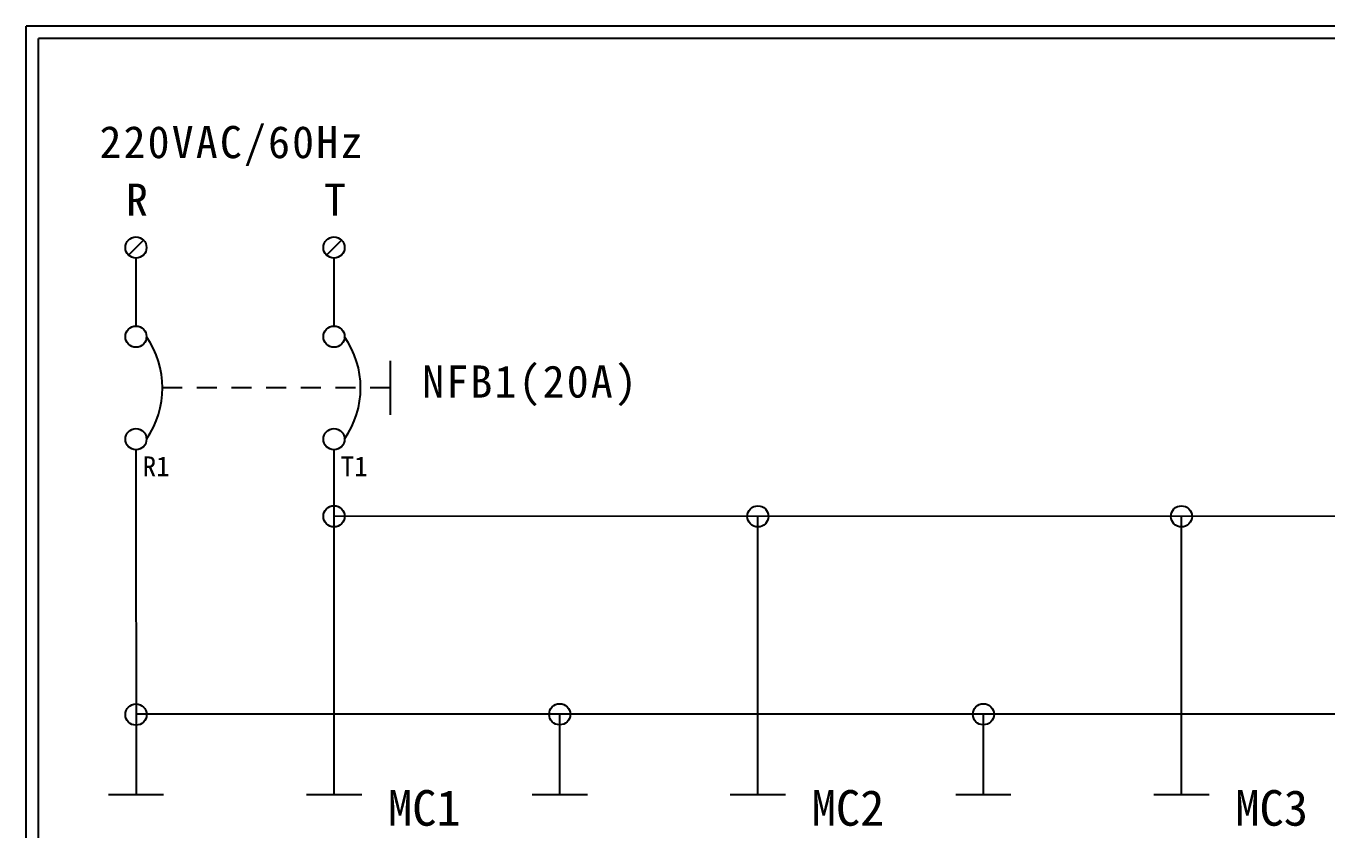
# Model space of a CAD drawing. Extents: x 10 to 297, y 3 to 207.
# Drawn here: x 10 to 141.4, y 125.8 to 207 of the extents above; entities that cross this region are included whole.
import ezdxf

# ---------------------------------------------------------------- set-up
doc = ezdxf.new("R2010")
doc.units = 0
doc.linetypes.add('HIDDEN9', pattern=[3.5, 2, -1.5])
doc.layers.get('0').update_dxf_attribs({"linetype": 'CONTINUOUS'})
doc.layers.add('圖框層', color=7, linetype='CONTINUOUS')
doc.layers.add('標尺寸層', color=3, linetype='CONTINUOUS')
doc.styles.add('STSL', font='kaiu.ttf')
doc.styles.add('標楷體', font='kaiu.ttf')

msp = doc.modelspace()

# ---------------------------------------------------------------- linework, layer by layer
for p, q in [((21.85, 185.35), (20.34, 183.83)), ((41.85, 185.35), (40.34, 183.83)), ((21.09, 164.16), (21.11, 129.35)), ((41.1, 142.47), (41.1, 129.35))]:
    msp.add_line(p, q)
at = {"color": 7, "linetype": 'HIDDEN9'}
msp.add_line((46.76, 170.41), (23.79, 170.41), dxfattribs=at)
for centre in [(21.1, 184.59), (41.1, 184.59), (21.1, 175.59), (41.1, 175.59), (21.1, 165.23), (41.1, 165.23), (41.1, 157.44), (83.91, 157.43), (126.69, 157.43), (21.11, 137.41), (63.9, 137.44), (106.69, 137.44)]:
    msp.add_circle(centre, 1.07)
at = {"color": 7}
for centre in [(14.74, 170.41), (34.74, 170.41)]:
    msp.add_arc(centre, 9.05, 325.1286, 34.8714, dxfattribs=at)
at = {"layer": '圖框層', "color": 7}
for p, q in [((297, 206.97), (10, 206.97)), ((10, 3), (10, 206.97)), ((295.75, 205.72), (11.25, 205.72)), ((11.25, 4.25), (11.25, 205.72))]:
    msp.add_line(p, q, dxfattribs=at)
at = {"layer": '標尺寸層', "color": 7}
for p, q in [((21.1, 183.52), (21.1, 176.66)), ((41.1, 183.52), (41.1, 176.66)), ((46.76, 173.14), (46.76, 167.68)), ((21.1, 164.16), (21.1, 164.1)), ((41.1, 164.16), (41.1, 164.1)), ((41.1, 164.16), (41.1, 142.47)), ((211.38, 157.41), (41.1, 157.44)), ((41.1, 156.37), (41.1, 156.31)), ((83.9, 129.35), (83.91, 157.43)), ((126.69, 129.35), (126.69, 157.43)), ((211.38, 137.44), (21.11, 137.44)), ((21.11, 137.41), (21.11, 137.41)), ((63.9, 129.35), (63.9, 137.44)), ((106.69, 129.35), (106.69, 137.44)), ((21.11, 136.34), (21.11, 136.27)), ((18.34, 129.35), (23.9, 129.35)), ((38.34, 129.35), (43.9, 129.35)), ((61.12, 129.35), (66.69, 129.35)), ((81.12, 129.35), (86.69, 129.35)), ((103.9, 129.35), (109.47, 129.35)), ((123.9, 129.35), (129.47, 129.35))]:
    msp.add_line(p, q, dxfattribs=at)

# ---------------------------------------------------------------- texts
at = {"color": 0, "char_height": 3.25, "style": '標楷體'}
for s, insert, width, attachment_point in [('\\pt6.5;{\\T1.1;220VAC/60Hz}', (17.42, 196.87), 35.213, 1), ('\\pt6.5;{\\T1.1;R}', (20.1, 191.05), 2, 1), ('\\pt6.5;{\\T1.1;T}', (40.1, 191.05), 2, 1), ('\\pt6.5;{\\T1.1;NFB1(20A)}', (60.96, 172.68), 24.6072, 2)]:
    msp.add_mtext(s, dxfattribs=dict(at, insert=insert, width=width, attachment_point=attachment_point))
at = {"layer": '圖框層', "color": 4, "style": 'STSL'}
for s, height, p in [('R1', 2, (21.78, 161.49)), ('T1', 2, (41.78, 161.49)), ('MC1', 3.6, (46.55, 126.18)), ('MC2', 3.6, (89.34, 126.18)), ('MC3', 3.6, (132.12, 126.18))]:
    msp.add_text(s, height=height, dxfattribs=at).set_placement(p)

doc.saveas('drawing.dxf')
